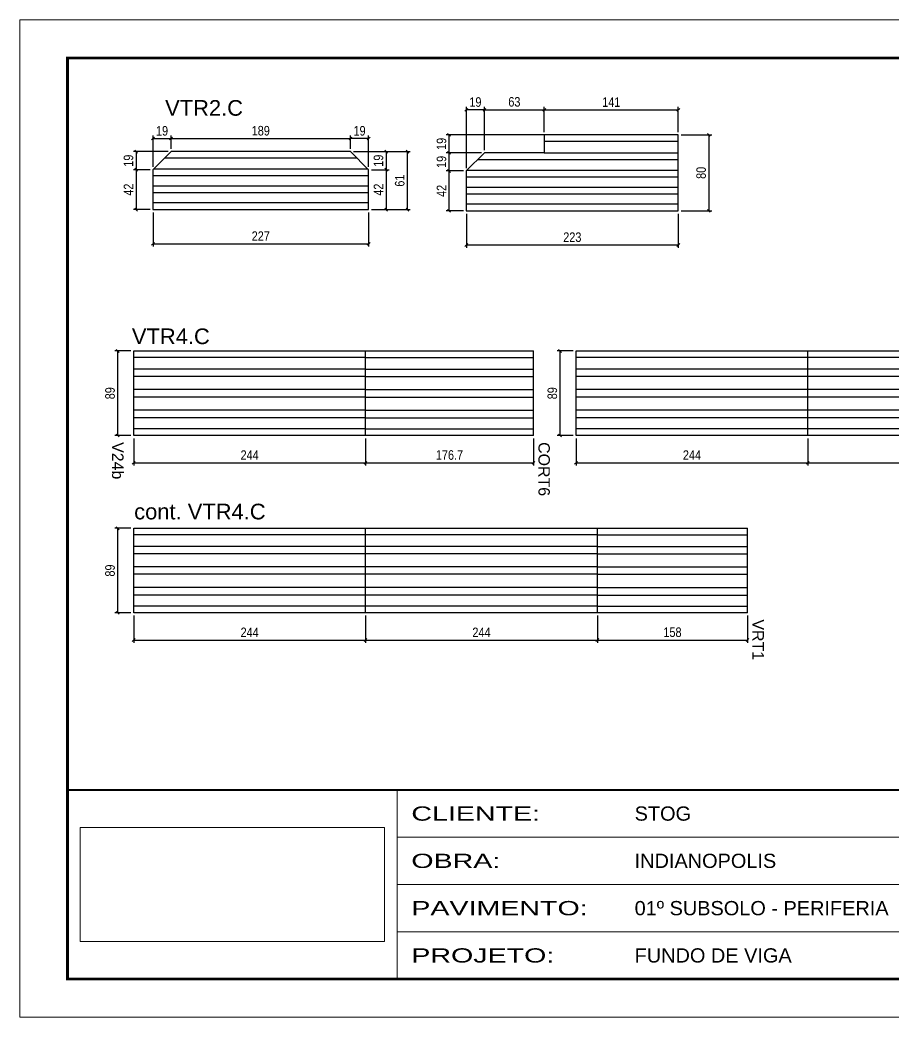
# Model space of a CAD drawing. Extents: x -1206 to 6684, y -2991 to 10691.
# Drawn here: x 3241 to 4160, y -1841 to -791 of the extents above; entities that cross this region are included whole.
import ezdxf
from ezdxf.enums import TextEntityAlignment as Align

# ---------------------------------------------------------------- set-up
doc = ezdxf.new("R2010")
doc.units = 0
doc.linetypes.add('CONTINUO', pattern=[0])
doc.layers.get('0').update_dxf_attribs({"color": 50})
for name, color, linetype in [('5', 5, 'Continuous'), ('COTA', 241, 'Continuous'), ('NOMENCLATURA', 7, 'Continuous'), ('Painéis', 200, 'Continuous'), ('SARR_2.2x7', 40, 'Continuous'), ('TEXTO', 3, 'Continuous')]:
    doc.layers.add(name, color=color, linetype=linetype)
doc.layers.add('Folhas', color=255, linetype='Continuous', lineweight=9)
doc.styles.add('ARIAL', font='arial.ttf')
doc.styles.add('COTA TECNICA-50', font='techl___.ttf', dxfattribs={"height": 10})
doc.styles.get("Standard").update_dxf_attribs({"font": 'arial.ttf'})
doc.styles.add('Tecnologia', font='')
doc.styles.get('Tecnologia').set_extended_font_data('Forgotten Futurist')
doc.dimstyles.new('COTA PAINEL-50', dxfattribs={"dimtxt": 10, "dimasz": 3, "dimexe": 3, "dimexo": 3, "dimgap": 3, "dimtad": 1, "dimdec": 1, "dimzin": 9, "dimdsep": 46, "dimtxsty": 'COTA TECNICA-50', "dimblk1": 'OBLIQUE', "dimblk2": 'OBLIQUE', "dimsah": 1, "dimcen": 0.9, "dimclrd": 4, "dimclre": 4, "dimclrt": 240, "dimadec": 1, "dimazin": 3, "dimtfac": 1, "dimtdec": 1, "dimtmove": 0, "dimatfit": 3, "dimfxl": 1, "dimtolj": 1, "dimtzin": 12, "dimarcsym": 0})
picture_1 = doc.add_image_def('image1.jpg', size_in_pixel=(1600, 599))

# ---------------------------------------------------------------- blocks, each defined once
blk = doc.blocks.new('9999999999')
at = {"color": 30, "linetype": 'CONTINUO'}
for p, q in [((396.9, 40), (396.9, 239.2)), ((396.9, 189.4), (1455.5, 189.4)), ((396.9, 139.6), (1455.5, 139.6)), ((396.9, 89.8), (1330.4, 89.8))]:
    blk.add_line(p, q, dxfattribs=at)
at = {"color": 30, "linetype": 'CONTINUO', "const_width": 2}
blk.add_lwpolyline([(1455.5, 97), (1455.5, 239.2), (50, 239.2), (50, 40), (1396.2, 40)], dxfattribs=at)
at = {"layer": 'Folhas'}
blk.add_lwpolyline([(0, 0), (1485, 0), (1485, 1050), (0, 1050)], close=True, dxfattribs=at)
at = {"layer": 'Folhas', "color": 30, "const_width": 3}
blk.add_lwpolyline([(1396.2, 1010), (50, 1010), (50, 40), (1396.2, 40)], dxfattribs=at)
at = {"layer": 'TEXTO', "color": 7, "style": 'Tecnologia', "width": 1.5}
for s, p in [('CLIENTE:', (411.9, 214.3)), ('OBRA:', (411.9, 164.5)), ('PAVIMENTO:', (411.9, 114.7)), ('PROJETO:', (411.9, 64.9))]:
    blk.add_text(s, height=15, dxfattribs=at).set_placement(p, align=Align.MIDDLE_LEFT)
at = {"layer": 'TEXTO', "color": 7, "linetype": 'Continuous', "ltscale": 5, "style": 'ARIAL'}
for s, p in [('STOG', (646.9, 214.3)), ('INDIANOPOLIS', (646.9, 164.5)), ('01º SUBSOLO - PERIFERIA', (646.9, 114.7)), ('FUNDO DE VIGA', (646.9, 64.9))]:
    blk.add_text(s, height=15, dxfattribs=at).set_placement(p, align=Align.MIDDLE_LEFT)
image = blk.add_image(picture_1, insert=(63.5, 79.7), size_in_units=(320, 119.8))
image.dxf.flags = 7
blk = doc.blocks.new('_Oblique')
at = {"color": 0, "linetype": 'ByBlock', "lineweight": -2}
blk.add_line((-0.5, -0.5), (0.5, 0.5), dxfattribs=at)
blk = doc.blocks.new('*D327')
at = {"layer": 'COTA', "color": 4, "lineweight": -2, "transparency": 16777216}
for p, q in [((3381.5, -994.2), (3381.5, -1030.2)), ((3608.4, -994.2), (3608.4, -1030.2)), ((3381.5, -1027.2), (3608.4, -1027.2))]:
    blk.add_line(p, q, dxfattribs=at)
at = {"layer": 'Defpoints', "color": 0, "transparency": 16777216}
for p in [(3381.5, -991.2), (3608.4, -991.2), (3608.4, -1027.2)]:
    blk.add_point(p, dxfattribs=at)
at = {"layer": 'COTA', "color": 4, "lineweight": -2, "transparency": 16777216, "xscale": 3, "yscale": 3, "zscale": 3, "rotation": 180}
blk.add_blockref('_Oblique', (3381.5, -1027.2), dxfattribs=at)
at = {"layer": 'COTA', "color": 4, "lineweight": -2, "transparency": 16777216, "xscale": 3, "yscale": 3, "zscale": 3}
blk.add_blockref('_Oblique', (3608.4, -1027.2), dxfattribs=at)
at = {"layer": 'COTA', "color": 240, "transparency": 16777216, "insert": (3494.9, -1019.1), "char_height": 10, "attachment_point": 5, "style": 'COTA TECNICA-50'}
blk.add_mtext('\\A1;227', dxfattribs=at)
blk = doc.blocks.new('*D328')
at = {"layer": 'COTA', "color": 4, "lineweight": -2, "transparency": 16777216}
for p, q in [((3711.3, -995.5), (3711.3, -1031.5)), ((3934.3, -995.5), (3934.3, -1031.5)), ((3934.3, -1028.5), (3711.3, -1028.5))]:
    blk.add_line(p, q, dxfattribs=at)
at = {"layer": 'Defpoints', "color": 0, "transparency": 16777216}
for p in [(3711.3, -992.5), (3934.3, -992.5), (3711.3, -1028.5)]:
    blk.add_point(p, dxfattribs=at)
at = {"layer": 'COTA', "color": 4, "lineweight": -2, "transparency": 16777216, "xscale": 3, "yscale": 3, "zscale": 3, "rotation": 180}
blk.add_blockref('_Oblique', (3711.3, -1028.5), dxfattribs=at)
at = {"layer": 'COTA', "color": 4, "lineweight": -2, "transparency": 16777216, "xscale": 3, "yscale": 3, "zscale": 3}
blk.add_blockref('_Oblique', (3934.3, -1028.5), dxfattribs=at)
at = {"layer": 'COTA', "color": 240, "transparency": 16777216, "insert": (3822.8, -1020.3), "char_height": 10, "attachment_point": 5, "style": 'COTA TECNICA-50'}
blk.add_mtext('\\A1;223', dxfattribs=at)
blk = doc.blocks.new('*D329')
at = {"layer": 'COTA', "color": 4, "lineweight": -2, "transparency": 16777216}
for p, q in [((3937.3, -912.5), (3969.5, -912.5)), ((3966.5, -912.5), (3966.5, -992.5)), ((3937.3, -992.5), (3969.5, -992.5))]:
    blk.add_line(p, q, dxfattribs=at)
at = {"layer": 'Defpoints', "color": 0, "transparency": 16777216}
for p in [(3934.3, -912.5), (3934.3, -992.5), (3966.5, -992.5)]:
    blk.add_point(p, dxfattribs=at)
at = {"layer": 'COTA', "color": 4, "lineweight": -2, "transparency": 16777216, "xscale": 3, "yscale": 3, "zscale": 3}
for p, rotation in [((3966.5, -912.5), 90), ((3966.5, -992.5), 270)]:
    blk.add_blockref('_Oblique', p, dxfattribs=dict(at, rotation=rotation))
at = {"layer": 'COTA', "color": 240, "transparency": 16777216, "insert": (3958.4, -952.5), "char_height": 10, "attachment_point": 5, "rotation": 90, "style": 'COTA TECNICA-50'}
blk.add_mtext('\\A1;80', dxfattribs=at)
blk = doc.blocks.new('*D330')
at = {"layer": 'COTA', "color": 4, "lineweight": -2, "transparency": 16777216}
for p, q in [((3793.3, -909.5), (3793.3, -883.1)), ((3793.3, -886.1), (3934.3, -886.1)), ((3934.3, -909.5), (3934.3, -883.1))]:
    blk.add_line(p, q, dxfattribs=at)
at = {"layer": 'Defpoints', "color": 0, "transparency": 16777216}
for p in [(3934.3, -886.1), (3793.3, -912.5), (3934.3, -912.5)]:
    blk.add_point(p, dxfattribs=at)
at = {"layer": 'COTA', "color": 4, "lineweight": -2, "transparency": 16777216, "xscale": 3, "yscale": 3, "zscale": 3, "rotation": 180}
blk.add_blockref('_Oblique', (3793.3, -886.1), dxfattribs=at)
at = {"layer": 'COTA', "color": 4, "lineweight": -2, "transparency": 16777216, "xscale": 3, "yscale": 3, "zscale": 3}
blk.add_blockref('_Oblique', (3934.3, -886.1), dxfattribs=at)
at = {"layer": 'COTA', "color": 240, "transparency": 16777216, "insert": (3863.8, -878), "char_height": 10, "attachment_point": 5, "style": 'COTA TECNICA-50'}
blk.add_mtext('\\A1;141', dxfattribs=at)
blk = doc.blocks.new('*D331')
at = {"layer": 'COTA', "color": 4, "lineweight": -2, "transparency": 16777216}
for p, q in [((3730.3, -928.5), (3730.3, -883.1)), ((3730.3, -886.1), (3793.3, -886.1)), ((3793.3, -909.5), (3793.3, -883.1))]:
    blk.add_line(p, q, dxfattribs=at)
at = {"layer": 'Defpoints', "color": 0, "transparency": 16777216}
for p in [(3793.3, -886.1), (3793.3, -912.5), (3730.3, -931.5)]:
    blk.add_point(p, dxfattribs=at)
at = {"layer": 'COTA', "color": 4, "lineweight": -2, "transparency": 16777216, "xscale": 3, "yscale": 3, "zscale": 3, "rotation": 180}
blk.add_blockref('_Oblique', (3730.3, -886.1), dxfattribs=at)
at = {"layer": 'COTA', "color": 4, "lineweight": -2, "transparency": 16777216, "xscale": 3, "yscale": 3, "zscale": 3}
blk.add_blockref('_Oblique', (3793.3, -886.1), dxfattribs=at)
at = {"layer": 'COTA', "color": 240, "transparency": 16777216, "insert": (3761.8, -877.8), "char_height": 10, "attachment_point": 5, "style": 'COTA TECNICA-50'}
blk.add_mtext('\\A1;63', dxfattribs=at)
blk = doc.blocks.new('*D332')
at = {"layer": 'COTA', "color": 4, "lineweight": -2, "transparency": 16777216}
for p, q in [((3708.3, -950.5), (3690.1, -950.5)), ((3693.1, -992.5), (3693.1, -950.5)), ((3708.3, -992.5), (3690.1, -992.5))]:
    blk.add_line(p, q, dxfattribs=at)
at = {"layer": 'Defpoints', "color": 0, "transparency": 16777216}
for p in [(3693.1, -950.5), (3711.3, -950.5), (3711.3, -992.5)]:
    blk.add_point(p, dxfattribs=at)
at = {"layer": 'COTA', "color": 4, "lineweight": -2, "transparency": 16777216, "xscale": 3, "yscale": 3, "zscale": 3}
for p, rotation in [((3693.1, -950.5), 90), ((3693.1, -992.5), 270)]:
    blk.add_blockref('_Oblique', p, dxfattribs=dict(at, rotation=rotation))
at = {"layer": 'COTA', "color": 240, "transparency": 16777216, "insert": (3685.1, -971.5), "char_height": 10, "attachment_point": 5, "rotation": 90, "style": 'COTA TECNICA-50'}
blk.add_mtext('\\A1;42', dxfattribs=at)
blk = doc.blocks.new('*D333')
at = {"layer": 'COTA', "color": 4, "lineweight": -2, "transparency": 16777216}
for p, q in [((3711.3, -947.5), (3711.3, -883.1)), ((3730.3, -886.1), (3711.3, -886.1)), ((3730.3, -928.5), (3730.3, -883.1))]:
    blk.add_line(p, q, dxfattribs=at)
at = {"layer": 'Defpoints', "color": 0, "transparency": 16777216}
for p in [(3711.3, -886.1), (3730.3, -931.5), (3711.3, -950.5)]:
    blk.add_point(p, dxfattribs=at)
at = {"layer": 'COTA', "color": 4, "lineweight": -2, "transparency": 16777216, "xscale": 3, "yscale": 3, "zscale": 3, "rotation": 180}
blk.add_blockref('_Oblique', (3711.3, -886.1), dxfattribs=at)
at = {"layer": 'COTA', "color": 4, "lineweight": -2, "transparency": 16777216, "xscale": 3, "yscale": 3, "zscale": 3}
blk.add_blockref('_Oblique', (3730.3, -886.1), dxfattribs=at)
at = {"layer": 'COTA', "color": 240, "transparency": 16777216, "insert": (3720.8, -878), "char_height": 10, "attachment_point": 5, "style": 'COTA TECNICA-50'}
blk.add_mtext('\\A1;19', dxfattribs=at)
blk = doc.blocks.new('*D334')
at = {"layer": 'COTA', "color": 4, "lineweight": -2, "transparency": 16777216}
for p, q in [((3727.3, -931.5), (3690.1, -931.5)), ((3693.1, -950.5), (3693.1, -931.5)), ((3708.3, -950.5), (3690.1, -950.5))]:
    blk.add_line(p, q, dxfattribs=at)
at = {"layer": 'Defpoints', "color": 0, "transparency": 16777216}
for p in [(3693.1, -931.5), (3730.3, -931.5), (3711.3, -950.5)]:
    blk.add_point(p, dxfattribs=at)
at = {"layer": 'COTA', "color": 4, "lineweight": -2, "transparency": 16777216, "xscale": 3, "yscale": 3, "zscale": 3}
for p, rotation in [((3693.1, -931.5), 90), ((3693.1, -950.5), 270)]:
    blk.add_blockref('_Oblique', p, dxfattribs=dict(at, rotation=rotation))
at = {"layer": 'COTA', "color": 240, "transparency": 16777216, "insert": (3685.1, -941), "char_height": 10, "attachment_point": 5, "rotation": 90, "style": 'COTA TECNICA-50'}
blk.add_mtext('\\A1;19', dxfattribs=at)
blk = doc.blocks.new('*D335')
at = {"layer": 'COTA', "color": 4, "lineweight": -2, "transparency": 16777216}
for p, q in [((3796.8, -912.5), (3690.1, -912.5)), ((3693.1, -931.5), (3693.1, -912.5)), ((3727.3, -931.5), (3690.1, -931.5))]:
    blk.add_line(p, q, dxfattribs=at)
at = {"layer": 'Defpoints', "color": 0, "transparency": 16777216}
for p in [(3693.1, -912.5), (3799.8, -912.5), (3730.3, -931.5)]:
    blk.add_point(p, dxfattribs=at)
at = {"layer": 'COTA', "color": 4, "lineweight": -2, "transparency": 16777216, "xscale": 3, "yscale": 3, "zscale": 3}
for p, rotation in [((3693.1, -912.5), 90), ((3693.1, -931.5), 270)]:
    blk.add_blockref('_Oblique', p, dxfattribs=dict(at, rotation=rotation))
at = {"layer": 'COTA', "color": 240, "transparency": 16777216, "insert": (3685.1, -922), "char_height": 10, "attachment_point": 5, "rotation": 90, "style": 'COTA TECNICA-50'}
blk.add_mtext('\\A1;19', dxfattribs=at)
blk = doc.blocks.new('*D336')
at = {"layer": 'COTA', "color": 4, "lineweight": -2, "transparency": 16777216}
for p, q in [((3611.4, -949.2), (3629.9, -949.2)), ((3626.9, -949.2), (3626.9, -991.2)), ((3611.4, -991.2), (3629.9, -991.2))]:
    blk.add_line(p, q, dxfattribs=at)
at = {"layer": 'Defpoints', "color": 0, "transparency": 16777216}
for p in [(3608.4, -949.2), (3608.4, -991.2), (3626.9, -991.2)]:
    blk.add_point(p, dxfattribs=at)
at = {"layer": 'COTA', "color": 4, "lineweight": -2, "transparency": 16777216, "xscale": 3, "yscale": 3, "zscale": 3}
for p, rotation in [((3626.9, -949.2), 90), ((3626.9, -991.2), 270)]:
    blk.add_blockref('_Oblique', p, dxfattribs=dict(at, rotation=rotation))
at = {"layer": 'COTA', "color": 240, "transparency": 16777216, "insert": (3618.8, -970.2), "char_height": 10, "attachment_point": 5, "rotation": 90, "style": 'COTA TECNICA-50'}
blk.add_mtext('\\A1;42', dxfattribs=at)
blk = doc.blocks.new('*D337')
at = {"layer": 'COTA', "color": 4, "lineweight": -2, "transparency": 16777216}
for p, q in [((3592.4, -930.2), (3629.9, -930.2)), ((3626.9, -930.2), (3626.9, -949.2)), ((3611.4, -949.2), (3629.9, -949.2))]:
    blk.add_line(p, q, dxfattribs=at)
at = {"layer": 'Defpoints', "color": 0, "transparency": 16777216}
for p in [(3589.4, -930.2), (3608.4, -949.2), (3626.9, -949.2)]:
    blk.add_point(p, dxfattribs=at)
at = {"layer": 'COTA', "color": 4, "lineweight": -2, "transparency": 16777216, "xscale": 3, "yscale": 3, "zscale": 3}
for p, rotation in [((3626.9, -930.2), 90), ((3626.9, -949.2), 270)]:
    blk.add_blockref('_Oblique', p, dxfattribs=dict(at, rotation=rotation))
at = {"layer": 'COTA', "color": 240, "transparency": 16777216, "insert": (3618.8, -939.7), "char_height": 10, "attachment_point": 5, "rotation": 90, "style": 'COTA TECNICA-50'}
blk.add_mtext('\\A1;19', dxfattribs=at)
blk = doc.blocks.new('*D338')
at = {"layer": 'COTA', "color": 4, "lineweight": -2, "transparency": 16777216}
for p, q in [((3397.5, -930.2), (3360.8, -930.2)), ((3363.8, -930.2), (3363.8, -949.2)), ((3378.5, -949.2), (3360.8, -949.2))]:
    blk.add_line(p, q, dxfattribs=at)
at = {"layer": 'Defpoints', "color": 0, "transparency": 16777216}
for p in [(3400.5, -930.2), (3363.8, -949.2), (3381.5, -949.2)]:
    blk.add_point(p, dxfattribs=at)
at = {"layer": 'COTA', "color": 4, "lineweight": -2, "transparency": 16777216, "xscale": 3, "yscale": 3, "zscale": 3}
for p, rotation in [((3363.8, -930.2), 90), ((3363.8, -949.2), 270)]:
    blk.add_blockref('_Oblique', p, dxfattribs=dict(at, rotation=rotation))
at = {"layer": 'COTA', "color": 240, "transparency": 16777216, "insert": (3355.7, -939.7), "char_height": 10, "attachment_point": 5, "rotation": 90, "style": 'COTA TECNICA-50'}
blk.add_mtext('\\A1;19', dxfattribs=at)
blk = doc.blocks.new('*D339')
at = {"layer": 'COTA', "color": 4, "lineweight": -2, "transparency": 16777216}
for p, q in [((3378.5, -949.2), (3360.8, -949.2)), ((3363.8, -949.2), (3363.8, -991.2)), ((3378.5, -991.2), (3360.8, -991.2))]:
    blk.add_line(p, q, dxfattribs=at)
at = {"layer": 'Defpoints', "color": 0, "transparency": 16777216}
for p in [(3381.5, -949.2), (3363.8, -991.2), (3381.5, -991.2)]:
    blk.add_point(p, dxfattribs=at)
at = {"layer": 'COTA', "color": 4, "lineweight": -2, "transparency": 16777216, "xscale": 3, "yscale": 3, "zscale": 3}
for p, rotation in [((3363.8, -949.2), 90), ((3363.8, -991.2), 270)]:
    blk.add_blockref('_Oblique', p, dxfattribs=dict(at, rotation=rotation))
at = {"layer": 'COTA', "color": 240, "transparency": 16777216, "insert": (3355.7, -970.2), "char_height": 10, "attachment_point": 5, "rotation": 90, "style": 'COTA TECNICA-50'}
blk.add_mtext('\\A1;42', dxfattribs=at)
blk = doc.blocks.new('*D340')
at = {"layer": 'COTA', "color": 4, "lineweight": -2, "transparency": 16777216}
for p, q in [((3614.2, -930.2), (3652.3, -930.2)), ((3649.3, -991.2), (3649.3, -930.2)), ((3623.7, -991.2), (3652.3, -991.2))]:
    blk.add_line(p, q, dxfattribs=at)
at = {"layer": 'Defpoints', "color": 0, "transparency": 16777216}
for p in [(3611.2, -930.2), (3649.3, -930.2), (3620.7, -991.2)]:
    blk.add_point(p, dxfattribs=at)
at = {"layer": 'COTA', "color": 4, "lineweight": -2, "transparency": 16777216, "xscale": 3, "yscale": 3, "zscale": 3}
for p, rotation in [((3649.3, -930.2), 90), ((3649.3, -991.2), 270)]:
    blk.add_blockref('_Oblique', p, dxfattribs=dict(at, rotation=rotation))
at = {"layer": 'COTA', "color": 240, "transparency": 16777216, "insert": (3641.2, -960.7), "char_height": 10, "attachment_point": 5, "rotation": 90, "style": 'COTA TECNICA-50'}
blk.add_mtext('\\A1;61', dxfattribs=at)
blk = doc.blocks.new('*D341')
at = {"layer": 'COTA', "color": 4, "lineweight": -2, "transparency": 16777216}
for p, q in [((3381.5, -946.2), (3381.5, -913.3)), ((3400.5, -927.2), (3400.5, -913.3)), ((3381.5, -916.3), (3400.5, -916.3))]:
    blk.add_line(p, q, dxfattribs=at)
at = {"layer": 'Defpoints', "color": 0, "transparency": 16777216}
for p in [(3400.5, -916.3), (3400.5, -930.2), (3381.5, -949.2)]:
    blk.add_point(p, dxfattribs=at)
at = {"layer": 'COTA', "color": 4, "lineweight": -2, "transparency": 16777216, "xscale": 3, "yscale": 3, "zscale": 3, "rotation": 180}
blk.add_blockref('_Oblique', (3381.5, -916.3), dxfattribs=at)
at = {"layer": 'COTA', "color": 4, "lineweight": -2, "transparency": 16777216, "xscale": 3, "yscale": 3, "zscale": 3}
blk.add_blockref('_Oblique', (3400.5, -916.3), dxfattribs=at)
at = {"layer": 'COTA', "color": 240, "transparency": 16777216, "insert": (3391, -908.3), "char_height": 10, "attachment_point": 5, "style": 'COTA TECNICA-50'}
blk.add_mtext('\\A1;19', dxfattribs=at)
blk = doc.blocks.new('*D342')
at = {"layer": 'COTA', "color": 4, "lineweight": -2, "transparency": 16777216}
for p, q in [((3400.5, -927.2), (3400.5, -913.3)), ((3589.4, -927.2), (3589.4, -913.3)), ((3400.5, -916.3), (3589.4, -916.3))]:
    blk.add_line(p, q, dxfattribs=at)
at = {"layer": 'Defpoints', "color": 0, "transparency": 16777216}
for p in [(3589.4, -916.3), (3400.5, -930.2), (3589.4, -930.2)]:
    blk.add_point(p, dxfattribs=at)
at = {"layer": 'COTA', "color": 4, "lineweight": -2, "transparency": 16777216, "xscale": 3, "yscale": 3, "zscale": 3, "rotation": 180}
blk.add_blockref('_Oblique', (3400.5, -916.3), dxfattribs=at)
at = {"layer": 'COTA', "color": 4, "lineweight": -2, "transparency": 16777216, "xscale": 3, "yscale": 3, "zscale": 3}
blk.add_blockref('_Oblique', (3589.4, -916.3), dxfattribs=at)
at = {"layer": 'COTA', "color": 240, "transparency": 16777216, "insert": (3494.9, -908.2), "char_height": 10, "attachment_point": 5, "style": 'COTA TECNICA-50'}
blk.add_mtext('\\A1;189', dxfattribs=at)
blk = doc.blocks.new('*D343')
at = {"layer": 'COTA', "color": 4, "lineweight": -2, "transparency": 16777216}
for p, q in [((3589.4, -927.2), (3589.4, -913.3)), ((3608.4, -946.2), (3608.4, -913.3)), ((3608.4, -916.3), (3589.4, -916.3))]:
    blk.add_line(p, q, dxfattribs=at)
at = {"layer": 'Defpoints', "color": 0, "transparency": 16777216}
for p in [(3589.4, -916.3), (3589.4, -930.2), (3608.4, -949.2)]:
    blk.add_point(p, dxfattribs=at)
at = {"layer": 'COTA', "color": 4, "lineweight": -2, "transparency": 16777216, "xscale": 3, "yscale": 3, "zscale": 3, "rotation": 180}
blk.add_blockref('_Oblique', (3589.4, -916.3), dxfattribs=at)
at = {"layer": 'COTA', "color": 4, "lineweight": -2, "transparency": 16777216, "xscale": 3, "yscale": 3, "zscale": 3}
blk.add_blockref('_Oblique', (3608.4, -916.3), dxfattribs=at)
at = {"layer": 'COTA', "color": 240, "transparency": 16777216, "insert": (3598.9, -908.3), "char_height": 10, "attachment_point": 5, "style": 'COTA TECNICA-50'}
blk.add_mtext('\\A1;19', dxfattribs=at)
blk = doc.blocks.new('*D364')
at = {"layer": 'COTA', "color": 4, "lineweight": -2, "transparency": 16777216}
for p, q in [((3361.2, -1232.1), (3361.2, -1260.8)), ((3605.2, -1232.1), (3605.2, -1260.8)), ((3361.2, -1257.8), (3605.2, -1257.8))]:
    blk.add_line(p, q, dxfattribs=at)
at = {"layer": 'Defpoints', "color": 0, "transparency": 16777216}
for p in [(3361.2, -1229.1), (3605.2, -1229.1), (3605.2, -1257.8)]:
    blk.add_point(p, dxfattribs=at)
at = {"layer": 'COTA', "color": 4, "lineweight": -2, "transparency": 16777216, "xscale": 3, "yscale": 3, "zscale": 3, "rotation": 180}
blk.add_blockref('_Oblique', (3361.2, -1257.8), dxfattribs=at)
at = {"layer": 'COTA', "color": 4, "lineweight": -2, "transparency": 16777216, "xscale": 3, "yscale": 3, "zscale": 3}
blk.add_blockref('_Oblique', (3605.2, -1257.8), dxfattribs=at)
at = {"layer": 'COTA', "color": 240, "transparency": 16777216, "insert": (3483.2, -1249.7), "char_height": 10, "attachment_point": 5, "style": 'COTA TECNICA-50'}
blk.add_mtext('\\A1;244', dxfattribs=at)
blk = doc.blocks.new('*D365')
at = {"layer": 'COTA', "color": 4, "lineweight": -2, "transparency": 16777216}
for p, q in [((3358.2, -1140.1), (3341.4, -1140.1)), ((3344.4, -1229.1), (3344.4, -1140.1)), ((3358.2, -1229.1), (3341.4, -1229.1))]:
    blk.add_line(p, q, dxfattribs=at)
at = {"layer": 'Defpoints', "color": 0, "transparency": 16777216}
for p in [(3344.4, -1140.1), (3361.2, -1140.1), (3361.2, -1229.1)]:
    blk.add_point(p, dxfattribs=at)
at = {"layer": 'COTA', "color": 4, "lineweight": -2, "transparency": 16777216, "xscale": 3, "yscale": 3, "zscale": 3}
for p, rotation in [((3344.4, -1140.1), 90), ((3344.4, -1229.1), 270)]:
    blk.add_blockref('_Oblique', p, dxfattribs=dict(at, rotation=rotation))
at = {"layer": 'COTA', "color": 240, "transparency": 16777216, "insert": (3336.3, -1184.6), "char_height": 10, "attachment_point": 5, "rotation": 90, "style": 'COTA TECNICA-50'}
blk.add_mtext('\\A1;89', dxfattribs=at)
blk = doc.blocks.new('*D367')
at = {"layer": 'COTA', "color": 4, "lineweight": -2, "transparency": 16777216}
for p, q in [((3605.2, -1232.1), (3605.2, -1260.8)), ((3781.9, -1232.1), (3781.9, -1260.8)), ((3605.2, -1257.8), (3781.9, -1257.8))]:
    blk.add_line(p, q, dxfattribs=at)
at = {"layer": 'Defpoints', "color": 0, "transparency": 16777216}
for p in [(3605.2, -1229.1), (3781.9, -1229.1), (3781.9, -1257.8)]:
    blk.add_point(p, dxfattribs=at)
at = {"layer": 'COTA', "color": 4, "lineweight": -2, "transparency": 16777216, "xscale": 3, "yscale": 3, "zscale": 3, "rotation": 180}
blk.add_blockref('_Oblique', (3605.2, -1257.8), dxfattribs=at)
at = {"layer": 'COTA', "color": 4, "lineweight": -2, "transparency": 16777216, "xscale": 3, "yscale": 3, "zscale": 3}
blk.add_blockref('_Oblique', (3781.9, -1257.8), dxfattribs=at)
at = {"layer": 'COTA', "color": 240, "transparency": 16777216, "insert": (3693.5, -1249.7), "char_height": 10, "attachment_point": 5, "style": 'COTA TECNICA-50'}
blk.add_mtext('\\A1;176.7', dxfattribs=at)
blk = doc.blocks.new('*D369')
at = {"layer": 'COTA', "color": 4, "lineweight": -2, "transparency": 16777216}
for p, q in [((3826.7, -1232.1), (3826.7, -1260.8)), ((4070.7, -1232.1), (4070.7, -1260.8)), ((3826.7, -1257.8), (4070.7, -1257.8))]:
    blk.add_line(p, q, dxfattribs=at)
at = {"layer": 'Defpoints', "color": 0, "transparency": 16777216}
for p in [(3826.7, -1229.1), (4070.7, -1229.1), (4070.7, -1257.8)]:
    blk.add_point(p, dxfattribs=at)
at = {"layer": 'COTA', "color": 4, "lineweight": -2, "transparency": 16777216, "xscale": 3, "yscale": 3, "zscale": 3, "rotation": 180}
blk.add_blockref('_Oblique', (3826.7, -1257.8), dxfattribs=at)
at = {"layer": 'COTA', "color": 4, "lineweight": -2, "transparency": 16777216, "xscale": 3, "yscale": 3, "zscale": 3}
blk.add_blockref('_Oblique', (4070.7, -1257.8), dxfattribs=at)
at = {"layer": 'COTA', "color": 240, "transparency": 16777216, "insert": (3948.7, -1249.7), "char_height": 10, "attachment_point": 5, "style": 'COTA TECNICA-50'}
blk.add_mtext('\\A1;244', dxfattribs=at)
blk = doc.blocks.new('*D370')
at = {"layer": 'COTA', "color": 4, "lineweight": -2, "transparency": 16777216}
for p, q in [((3823.7, -1140.1), (3806.9, -1140.1)), ((3809.9, -1229.1), (3809.9, -1140.1)), ((3823.7, -1229.1), (3806.9, -1229.1))]:
    blk.add_line(p, q, dxfattribs=at)
at = {"layer": 'Defpoints', "color": 0, "transparency": 16777216}
for p in [(3809.9, -1140.1), (3826.7, -1140.1), (3826.7, -1229.1)]:
    blk.add_point(p, dxfattribs=at)
at = {"layer": 'COTA', "color": 4, "lineweight": -2, "transparency": 16777216, "xscale": 3, "yscale": 3, "zscale": 3}
for p, rotation in [((3809.9, -1140.1), 90), ((3809.9, -1229.1), 270)]:
    blk.add_blockref('_Oblique', p, dxfattribs=dict(at, rotation=rotation))
at = {"layer": 'COTA', "color": 240, "transparency": 16777216, "insert": (3801.8, -1184.6), "char_height": 10, "attachment_point": 5, "rotation": 90, "style": 'COTA TECNICA-50'}
blk.add_mtext('\\A1;89', dxfattribs=at)
blk = doc.blocks.new('*D372')
at = {"layer": 'COTA', "color": 4, "lineweight": -2, "transparency": 16777216}
for p, q in [((4070.7, -1232.1), (4070.7, -1260.8)), ((4314.7, -1232.1), (4314.7, -1260.8)), ((4070.7, -1257.8), (4314.7, -1257.8))]:
    blk.add_line(p, q, dxfattribs=at)
at = {"layer": 'Defpoints', "color": 0, "transparency": 16777216}
for p in [(4070.7, -1229.1), (4314.7, -1229.1), (4314.7, -1257.8)]:
    blk.add_point(p, dxfattribs=at)
at = {"layer": 'COTA', "color": 4, "lineweight": -2, "transparency": 16777216, "xscale": 3, "yscale": 3, "zscale": 3, "rotation": 180}
blk.add_blockref('_Oblique', (4070.7, -1257.8), dxfattribs=at)
at = {"layer": 'COTA', "color": 4, "lineweight": -2, "transparency": 16777216, "xscale": 3, "yscale": 3, "zscale": 3}
blk.add_blockref('_Oblique', (4314.7, -1257.8), dxfattribs=at)
at = {"layer": 'COTA', "color": 240, "transparency": 16777216, "insert": (4192.7, -1249.7), "char_height": 10, "attachment_point": 5, "style": 'COTA TECNICA-50'}
blk.add_mtext('\\A1;244', dxfattribs=at)
blk = doc.blocks.new('*D375')
at = {"layer": 'COTA', "color": 4, "lineweight": -2, "transparency": 16777216}
for p, q in [((3361.2, -1418.8), (3361.2, -1447.5)), ((3605.2, -1418.8), (3605.2, -1447.5)), ((3361.2, -1444.5), (3605.2, -1444.5))]:
    blk.add_line(p, q, dxfattribs=at)
at = {"layer": 'Defpoints', "color": 0, "transparency": 16777216}
for p in [(3361.2, -1415.8), (3605.2, -1415.8), (3605.2, -1444.5)]:
    blk.add_point(p, dxfattribs=at)
at = {"layer": 'COTA', "color": 4, "lineweight": -2, "transparency": 16777216, "xscale": 3, "yscale": 3, "zscale": 3, "rotation": 180}
blk.add_blockref('_Oblique', (3361.2, -1444.5), dxfattribs=at)
at = {"layer": 'COTA', "color": 4, "lineweight": -2, "transparency": 16777216, "xscale": 3, "yscale": 3, "zscale": 3}
blk.add_blockref('_Oblique', (3605.2, -1444.5), dxfattribs=at)
at = {"layer": 'COTA', "color": 240, "transparency": 16777216, "insert": (3483.2, -1436.4), "char_height": 10, "attachment_point": 5, "style": 'COTA TECNICA-50'}
blk.add_mtext('\\A1;244', dxfattribs=at)
blk = doc.blocks.new('*D376')
at = {"layer": 'COTA', "color": 4, "lineweight": -2, "transparency": 16777216}
for p, q in [((3358.2, -1326.8), (3341.4, -1326.8)), ((3344.4, -1415.8), (3344.4, -1326.8)), ((3358.2, -1415.8), (3341.4, -1415.8))]:
    blk.add_line(p, q, dxfattribs=at)
at = {"layer": 'Defpoints', "color": 0, "transparency": 16777216}
for p in [(3344.4, -1326.8), (3361.2, -1326.8), (3361.2, -1415.8)]:
    blk.add_point(p, dxfattribs=at)
at = {"layer": 'COTA', "color": 4, "lineweight": -2, "transparency": 16777216, "xscale": 3, "yscale": 3, "zscale": 3}
for p, rotation in [((3344.4, -1326.8), 90), ((3344.4, -1415.8), 270)]:
    blk.add_blockref('_Oblique', p, dxfattribs=dict(at, rotation=rotation))
at = {"layer": 'COTA', "color": 240, "transparency": 16777216, "insert": (3336.3, -1371.3), "char_height": 10, "attachment_point": 5, "rotation": 90, "style": 'COTA TECNICA-50'}
blk.add_mtext('\\A1;89', dxfattribs=at)
blk = doc.blocks.new('*D377')
at = {"layer": 'COTA', "color": 4, "lineweight": -2, "transparency": 16777216}
for p, q in [((3849.2, -1418.8), (3849.2, -1447.5)), ((4007.2, -1418.8), (4007.2, -1447.5)), ((3849.2, -1444.5), (4007.2, -1444.5))]:
    blk.add_line(p, q, dxfattribs=at)
at = {"layer": 'Defpoints', "color": 0, "transparency": 16777216}
for p in [(3849.2, -1415.8), (4007.2, -1415.8), (4007.2, -1444.5)]:
    blk.add_point(p, dxfattribs=at)
at = {"layer": 'COTA', "color": 4, "lineweight": -2, "transparency": 16777216, "xscale": 3, "yscale": 3, "zscale": 3, "rotation": 180}
blk.add_blockref('_Oblique', (3849.2, -1444.5), dxfattribs=at)
at = {"layer": 'COTA', "color": 4, "lineweight": -2, "transparency": 16777216, "xscale": 3, "yscale": 3, "zscale": 3}
blk.add_blockref('_Oblique', (4007.2, -1444.5), dxfattribs=at)
at = {"layer": 'COTA', "color": 240, "transparency": 16777216, "insert": (3928.2, -1436.3), "char_height": 10, "attachment_point": 5, "style": 'COTA TECNICA-50'}
blk.add_mtext('\\A1;158', dxfattribs=at)
blk = doc.blocks.new('*D374')
at = {"layer": 'COTA', "color": 4, "lineweight": -2, "transparency": 16777216}
for p, q in [((3605.2, -1418.8), (3605.2, -1447.5)), ((3849.2, -1418.8), (3849.2, -1447.5)), ((3605.2, -1444.5), (3849.2, -1444.5))]:
    blk.add_line(p, q, dxfattribs=at)
at = {"layer": 'Defpoints', "color": 0, "transparency": 16777216}
for p in [(3605.2, -1415.8), (3849.2, -1415.8), (3849.2, -1444.5)]:
    blk.add_point(p, dxfattribs=at)
at = {"layer": 'COTA', "color": 4, "lineweight": -2, "transparency": 16777216, "xscale": 3, "yscale": 3, "zscale": 3, "rotation": 180}
blk.add_blockref('_Oblique', (3605.2, -1444.5), dxfattribs=at)
at = {"layer": 'COTA', "color": 4, "lineweight": -2, "transparency": 16777216, "xscale": 3, "yscale": 3, "zscale": 3}
blk.add_blockref('_Oblique', (3849.2, -1444.5), dxfattribs=at)
at = {"layer": 'COTA', "color": 240, "transparency": 16777216, "insert": (3727.2, -1436.4), "char_height": 10, "attachment_point": 5, "style": 'COTA TECNICA-50'}
blk.add_mtext('\\A1;244', dxfattribs=at)

msp = doc.modelspace()

# ---------------------------------------------------------------- linework, layer by layer
at = {"layer": 'COTA'}
msp.add_line((3793.272, -931.499), (3934.272, -931.499), dxfattribs=at)
msp.add_lwpolyline([(3381.45, -991.191), (3608.434, -991.191), (3608.434, -949.19), (3589.434, -930.191), (3400.45, -930.191), (3381.45, -949.191), (3381.45, -991.191)], dxfattribs=at)
at = {"layer": 'Painéis'}
for p, q in [((3361.154, -1229.132), (3361.154, -1140.09)), ((3361.154, -1140.09), (3781.854, -1140.09)), ((3605.154, -1229.132), (3605.154, -1140.09)), ((3781.854, -1229.132), (3781.854, -1140.09)), ((3826.685, -1229.132), (3826.685, -1140.09)), ((3826.685, -1140.09), (4422.685, -1140.09)), ((4070.685, -1229.132), (4070.685, -1140.09)), ((3781.854, -1229.132), (3361.154, -1229.132)), ((4422.685, -1229.132), (3826.685, -1229.132)), ((3361.154, -1415.805), (3361.154, -1326.763)), ((3361.154, -1326.763), (4007.154, -1326.763)), ((3605.154, -1415.805), (3605.154, -1326.763)), ((3849.154, -1415.805), (3849.154, -1326.763)), ((4007.154, -1415.805), (4007.154, -1326.763)), ((4007.154, -1415.805), (3361.154, -1415.805))]:
    msp.add_line(p, q, dxfattribs=at)
for points in [[(3711.253, -992.499), (3934.272, -992.499), (3934.272, -912.499), (3793.272, -912.499), (3793.272, -931.499), (3730.253, -931.499), (3711.253, -950.499), (3711.253, -992.499)], [(3381.45, -991.191), (3608.434, -991.191), (3608.434, -949.19), (3589.434, -930.191), (3400.45, -930.191), (3381.45, -949.191), (3381.45, -991.191)]]:
    msp.add_lwpolyline(points, dxfattribs=at)
at = {"layer": 'SARR_2.2x7', "linetype": 'Continuous'}
for p, q in [((3934.272, -919.499), (3793.272, -919.499)), ((3596.435, -937.191), (3393.451, -937.191)), ((3723.253, -938.499), (3934.272, -938.499)), ((3608.016, -948.772), (3381.87, -948.772)), ((3933.853, -950.08), (3711.672, -950.08)), ((3608.434, -955.772), (3381.45, -955.772)), ((3934.272, -957.08), (3711.253, -957.08)), ((3608.434, -966.6), (3381.45, -966.6)), ((3608.434, -973.6), (3381.45, -973.6)), ((3934.272, -967.909), (3711.253, -967.909)), ((3934.272, -974.909), (3711.469, -974.909)), ((3608.434, -984.191), (3381.45, -984.191)), ((3934.272, -985.499), (3711.253, -985.499)), ((3605.154, -1147.09), (3361.154, -1147.09)), ((3605.154, -1147.09), (3781.854, -1147.09)), ((4070.685, -1147.09), (3826.685, -1147.09)), ((4314.685, -1147.09), (4070.685, -1147.09)), ((3605.154, -1159.201), (3361.154, -1159.201)), ((3605.154, -1159.201), (3781.854, -1159.201)), ((4070.685, -1159.201), (3826.685, -1159.201)), ((4314.685, -1159.201), (4070.685, -1159.201)), ((3605.154, -1167.082), (3361.154, -1167.082)), ((3605.154, -1167.082), (3781.854, -1167.082)), ((4070.685, -1167.082), (3826.685, -1167.082)), ((4314.685, -1167.082), (4070.685, -1167.082)), ((3605.154, -1180.67), (3361.154, -1180.67)), ((3605.154, -1180.67), (3781.854, -1180.67)), ((4070.685, -1180.67), (3826.685, -1180.67)), ((4314.685, -1180.67), (4070.685, -1180.67)), ((3605.154, -1188.552), (3361.154, -1188.552)), ((3605.154, -1188.552), (3781.854, -1188.552)), ((4070.685, -1188.552), (3826.685, -1188.552)), ((4314.685, -1188.552), (4070.685, -1188.552)), ((3605.154, -1202.507), (3361.154, -1202.507)), ((3605.154, -1202.507), (3781.854, -1202.507)), ((4070.685, -1202.507), (3826.685, -1202.507)), ((4314.685, -1202.507), (4070.685, -1202.507)), ((3605.154, -1210.389), (3361.154, -1210.389)), ((3605.154, -1210.389), (3781.854, -1210.389)), ((4070.685, -1210.389), (3826.685, -1210.389)), ((4314.685, -1210.389), (4070.685, -1210.389)), ((3605.154, -1222.132), (3361.154, -1222.132)), ((3605.154, -1222.132), (3781.854, -1222.132)), ((4070.685, -1222.132), (3826.685, -1222.132)), ((4314.685, -1222.132), (4070.685, -1222.132)), ((3605.154, -1333.763), (3361.154, -1333.763)), ((3849.154, -1333.763), (3605.154, -1333.763)), ((3849.154, -1333.763), (4007.154, -1333.763)), ((3605.154, -1345.873), (3361.154, -1345.873)), ((3605.154, -1353.755), (3361.154, -1353.755)), ((3849.154, -1345.873), (3605.154, -1345.873)), ((3849.154, -1353.755), (3605.154, -1353.755)), ((3849.154, -1345.873), (4007.154, -1345.873)), ((3849.154, -1353.755), (4007.154, -1353.755)), ((3605.154, -1367.343), (3361.154, -1367.343)), ((3605.154, -1375.224), (3361.154, -1375.224)), ((3849.154, -1367.343), (3605.154, -1367.343)), ((3849.154, -1375.224), (3605.154, -1375.224)), ((3849.154, -1367.343), (4007.154, -1367.343)), ((3849.154, -1375.224), (4007.154, -1375.224)), ((3605.154, -1389.18), (3361.154, -1389.18)), ((3849.154, -1389.18), (3605.154, -1389.18)), ((3849.154, -1389.18), (4007.154, -1389.18)), ((3605.154, -1397.062), (3361.154, -1397.062)), ((3849.154, -1397.062), (3605.154, -1397.062)), ((3849.154, -1397.062), (4007.154, -1397.062)), ((3605.154, -1408.805), (3361.154, -1408.805)), ((3849.154, -1408.805), (3605.154, -1408.805)), ((3849.154, -1408.805), (4007.154, -1408.805))]:
    msp.add_line(p, q, dxfattribs=at)

# ---------------------------------------------------------------- block references
at = {"layer": 'Folhas'}
msp.add_blockref('9999999999', (3241.471, -1841.496), dxfattribs=at)

# ---------------------------------------------------------------- texts
at = {"layer": '5', "linetype": 'Continuous'}
for s, p in [('V24b', (3338.458, -1236.083)), ('CORT6', (3787.124, -1236.083)), ('VRT1', (4012.424, -1422.755))]:
    msp.add_text(s, height=12, rotation=270.000036, dxfattribs=at).set_placement(p)
at = {"layer": 'NOMENCLATURA', "linetype": 'Continuous'}
for s, height, p in [('VTR2.C', 16.5, (3394.253, -892.37)), ('VTR4.C', 16.5, (3359.293, -1132.879)), ('cont. VTR4.C', 16.49999, (3361.689, -1317.425))]:
    msp.add_text(s, height=height, dxfattribs=at).set_placement(p)

# ---------------------------------------------------------------- dimensions: what is measured, and where the dimension line sits
at = {"layer": 'COTA'}
for base, p1, p2, picture, middle in [((3711.253, -886.052), (3730.253, -931.499), (3711.253, -950.499), '*D333', (3720.753, -877.964)), ((3793.272, -886.052), (3730.253, -931.499), (3793.272, -912.499), '*D331', (3761.763, -877.832)), ((3934.272, -886.052), (3793.272, -912.499), (3934.272, -912.499), '*D330', (3863.772, -877.979)), ((3400.45, -916.35), (3381.45, -949.191), (3400.45, -930.191), '*D341', (3390.95, -908.262)), ((3589.434, -916.35), (3400.45, -930.191), (3589.434, -930.191), '*D342', (3494.942, -908.247)), ((3589.434, -916.35), (3608.434, -949.19), (3589.434, -930.191), '*D343', (3598.934, -908.262)), ((3608.434, -1027.166), (3381.45, -991.191), (3608.434, -991.191), '*D327', (3494.942, -1019.093)), ((3711.253, -1028.475), (3934.272, -992.499), (3711.253, -992.499), '*D328', (3822.762, -1020.255)), ((3605.154, -1257.779), (3361.154, -1229.132), (3605.154, -1229.132), '*D364', (3483.154, -1249.706)), ((3781.854, -1257.779), (3605.154, -1229.132), (3781.854, -1229.132), '*D367', (3693.504, -1249.677)), ((4070.685, -1257.779), (3826.685, -1229.132), (4070.685, -1229.132), '*D369', (3948.685, -1249.706)), ((4314.685, -1257.779), (4070.685, -1229.132), (4314.685, -1229.132), '*D372', (4192.685, -1249.706)), ((3605.154, -1444.452), (3361.154, -1415.805), (3605.154, -1415.805), '*D375', (3483.154, -1436.379)), ((3849.154, -1444.452), (3605.154, -1415.805), (3849.154, -1415.805), '*D374', (3727.154, -1436.379)), ((4007.154, -1444.452), (3849.154, -1415.805), (4007.154, -1415.805), '*D377', (3928.154, -1436.32))]:
    dim = msp.add_linear_dim(base=base, p1=p1, p2=p2, dimstyle='COTA PAINEL-50', dxfattribs=at)
    dim.commit()
    dim.dimension.update_dxf_attribs({"geometry": picture, "text_midpoint": middle})
for base, p1, p2, picture, middle in [((3693.146, -912.499), (3730.253, -931.499), (3799.753, -912.499), '*D335', (3685.058, -921.999)), ((3966.529, -992.499), (3934.272, -912.499), (3934.272, -992.499), '*D329', (3958.405, -952.499)), ((3363.76, -949.191), (3400.45, -930.191), (3381.45, -949.191), '*D338', (3355.672, -939.691)), ((3626.871, -949.19), (3589.434, -930.191), (3608.434, -949.19), '*D337', (3618.783, -939.69)), ((3649.317, -930.191), (3620.653, -991.191), (3611.153, -930.191), '*D340', (3641.215, -960.691)), ((3693.146, -931.499), (3711.253, -950.499), (3730.253, -931.499), '*D334', (3685.058, -940.999)), ((3363.76, -991.191), (3381.45, -949.191), (3381.45, -991.191), '*D339', (3355.687, -970.191)), ((3626.871, -991.191), (3608.434, -949.19), (3608.434, -991.191), '*D336', (3618.798, -970.191)), ((3693.146, -950.499), (3711.253, -992.499), (3711.253, -950.499), '*D332', (3685.072, -971.499)), ((3344.398, -1140.09), (3361.154, -1229.132), (3361.154, -1140.09), '*D365', (3336.295, -1184.611)), ((3809.929, -1140.09), (3826.685, -1229.132), (3826.685, -1140.09), '*D370', (3801.826, -1184.611)), ((3344.398, -1326.763), (3361.154, -1415.805), (3361.154, -1326.763), '*D376', (3336.295, -1371.284))]:
    dim = msp.add_linear_dim(base=base, p1=p1, p2=p2, angle=90, dimstyle='COTA PAINEL-50', dxfattribs=at)
    dim.commit()
    dim.dimension.update_dxf_attribs({"geometry": picture, "text_midpoint": middle})

doc.saveas('drawing.dxf')
